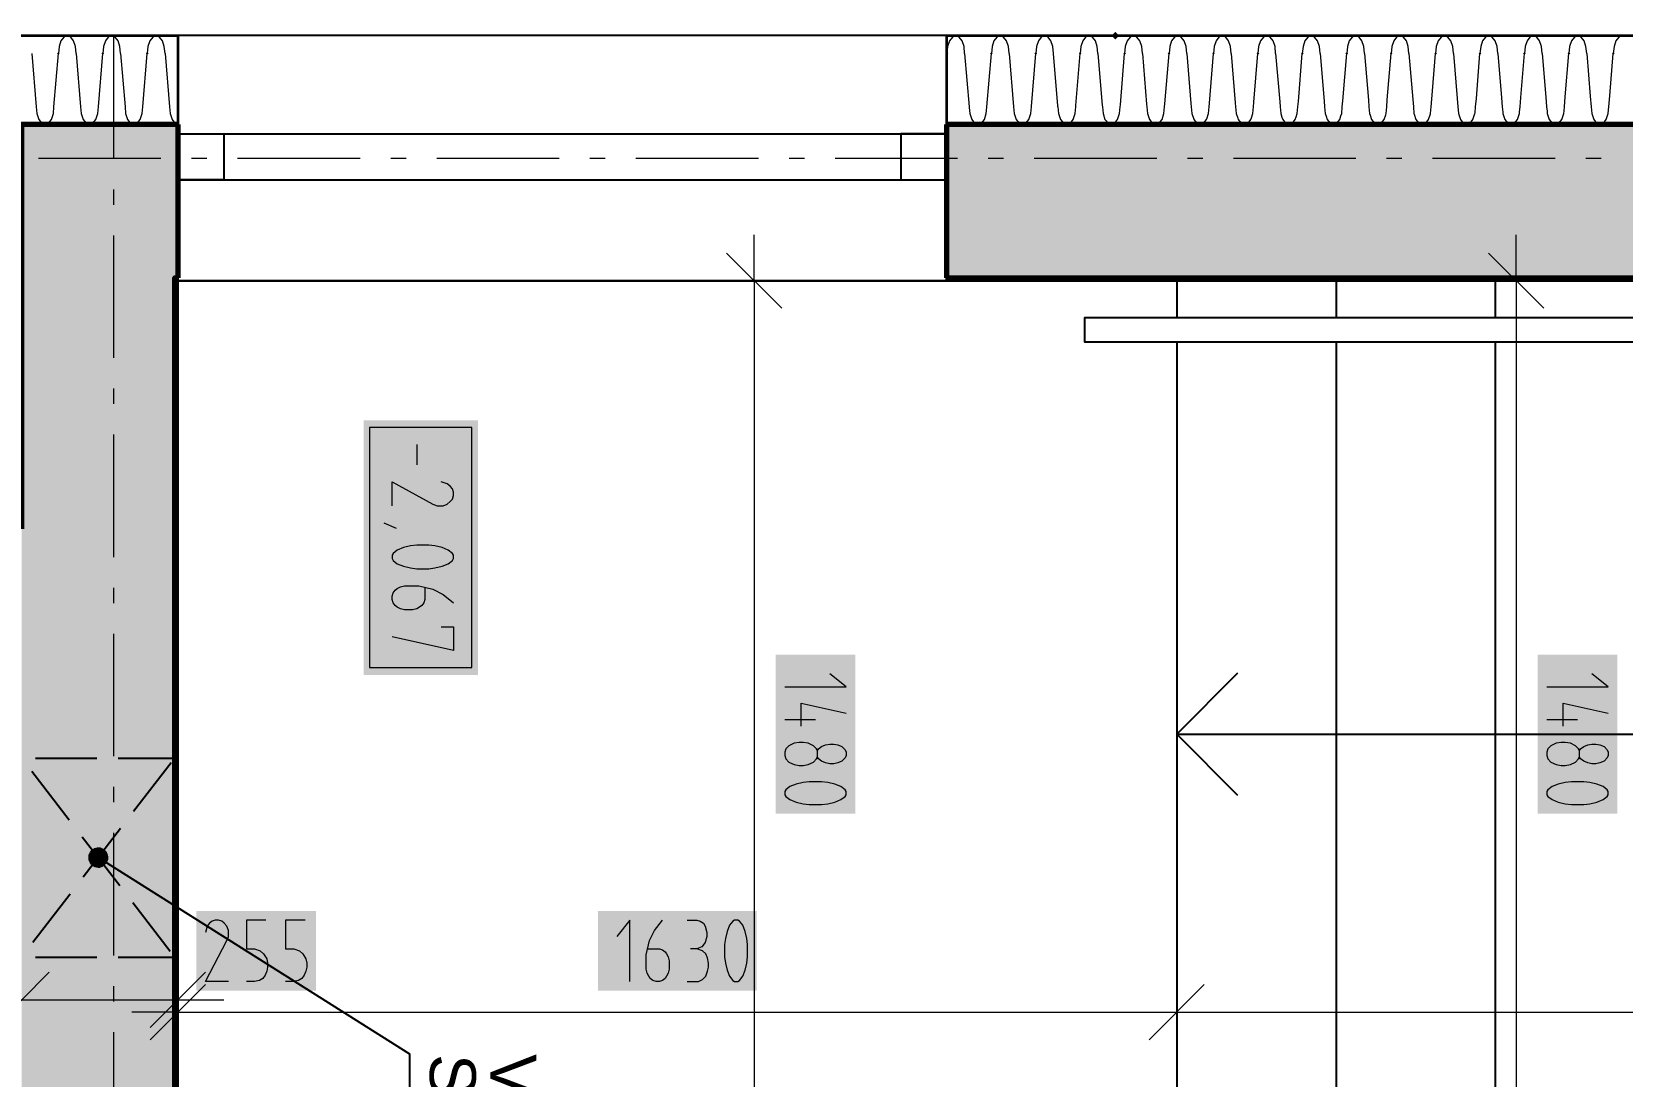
# Model space of a CAD drawing. Header units: millimetres. Extents: x 0 to 594, y 0 to 420.
# Drawn here: x 398.18 to 418.62, y 289.39 to 302.81 of the extents above; entities that cross this region are included whole.
import ezdxf

# ---------------------------------------------------------------- set-up
doc = ezdxf.new("R2010")
doc.units = ezdxf.units.MM
doc.header["$LTSCALE"] = 8
for name, color, linetype in [('PDF_Dokresleni nad rovinou rezu', 7, 'Continuous'), ('PDF_Koty delkove', 7, 'Continuous'), ('PDF_Koty vyskove-pudorysy', 7, 'Continuous'), ('PDF_Okna', 7, 'Continuous'), ('PDF_Omitka', 7, 'Continuous'), ('PDF_Osy hlavni', 7, 'Continuous'), ('PDF_Popis Prostupy', 7, 'Continuous'), ('PDF_Prostupy', 7, 'Continuous'), ('PDF_Schody 2D', 7, 'Continuous'), ('PDF_Steny obvodove nosne', 7, 'Continuous'), ('PDF_Text', 7, 'Continuous'), ('PDF_Zatepleni', 7, 'Continuous')]:
    doc.layers.add(name, color=color, linetype=linetype)
doc.styles.add('PDF Arial', font='arial.ttf')

msp = doc.modelspace()

# ---------------------------------------------------------------- linework, layer by layer
at = {"layer": 'PDF_Dokresleni nad rovinou rezu', "lineweight": 25, "transparency": 33554559}
msp.add_solid([(412.106, 302.813), (412.156, 302.764), (412.057, 302.764), (412.106, 302.714)], dxfattribs=at)
at = {"layer": 'PDF_Koty delkove', "lineweight": 18}
for points in [[(407.464, 299.614), (407.464, 300.205)], [(417.257, 299.614), (417.257, 300.205)], [(407.11, 299.968), (407.818, 299.26)], [(416.902, 299.968), (417.611, 299.26)], [(406.873, 299.614), (407.464, 299.614), (408.055, 299.614)], [(407.464, 299.614), (407.464, 295.179), (407.464, 287.961), (407.464, 285.437), (407.464, 269.22), (407.464, 258.288), (407.464, 252.213)], [(416.666, 299.614), (417.257, 299.614), (417.847, 299.614)], [(417.257, 299.614), (417.257, 295.177), (417.257, 287.961), (417.257, 276.386), (417.257, 268.984), (417.257, 252.606), (417.257, 250.992), (417.257, 250.48)], [(407.858, 294.396), (408.645, 294.396), (408.436, 294.564)], [(417.65, 294.396), (418.438, 294.396), (418.228, 294.564)], [(408.068, 293.892), (408.068, 294.186), (408.645, 294.06)], [(417.861, 293.892), (417.861, 294.186), (418.438, 294.06)], [(407.858, 293.976), (408.251, 293.976)], [(417.65, 293.976), (418.044, 293.976)], [(408.042, 293.388), (408.095, 293.388), (408.16, 293.399), (408.225, 293.43), (408.265, 293.472), (408.278, 293.493), (408.278, 293.577), (408.265, 293.598), (408.225, 293.64), (408.16, 293.672), (408.095, 293.682), (408.042, 293.682), (407.977, 293.672), (407.91, 293.64), (407.871, 293.598)], [(407.871, 293.598), (407.858, 293.556), (407.858, 293.514), (407.871, 293.472), (407.91, 293.43), (407.977, 293.399), (408.042, 293.388)], [(408.278, 293.577), (408.292, 293.598), (408.331, 293.629), (408.383, 293.65), (408.436, 293.661), (408.488, 293.661), (408.54, 293.65), (408.593, 293.629), (408.633, 293.587), (408.645, 293.556), (408.645, 293.514), (408.633, 293.483), (408.593, 293.44), (408.54, 293.42), (408.488, 293.409), (408.436, 293.409), (408.383, 293.42), (408.331, 293.44), (408.292, 293.472), (408.278, 293.493)], [(418.176, 293.65), (418.228, 293.661), (418.281, 293.661), (418.333, 293.65), (418.386, 293.629), (418.425, 293.587), (418.438, 293.556), (418.438, 293.514), (418.425, 293.483), (418.386, 293.44), (418.333, 293.42), (418.281, 293.409), (418.228, 293.409), (418.176, 293.42), (418.124, 293.44), (418.084, 293.472), (418.071, 293.493)], [(418.071, 293.577), (418.084, 293.598), (418.124, 293.629), (418.176, 293.65)], [(400.624, 291.386), (400.582, 291.399), (400.54, 291.399), (400.498, 291.386), (400.466, 291.359), (400.435, 291.32), (400.414, 291.242)], [(400.708, 290.611), (400.414, 290.611), (400.687, 291.136), (400.708, 291.189), (400.708, 291.268), (400.687, 291.32), (400.655, 291.359), (400.624, 291.386)], [(401.191, 291.399), (400.939, 291.399), (400.939, 291.032), (401.044, 291.032), (401.117, 291.005), (401.159, 290.965), (401.201, 290.9), (401.212, 290.848), (401.212, 290.795), (401.201, 290.743), (401.18, 290.691), (401.149, 290.651), (401.107, 290.625), (401.044, 290.611), (400.939, 290.611)], [(401.695, 291.399), (401.443, 291.399), (401.443, 291.032), (401.548, 291.032), (401.621, 291.005), (401.663, 290.965), (401.705, 290.9), (401.716, 290.848), (401.716, 290.795), (401.705, 290.743), (401.684, 290.691), (401.653, 290.651), (401.611, 290.625), (401.548, 290.611), (401.443, 290.611)], [(405.868, 290.611), (405.868, 291.399), (405.7, 291.189)], [(406.099, 291.032), (406.246, 291.032), (406.288, 291.018), (406.319, 290.992), (406.34, 290.965), (406.361, 290.927), (406.372, 290.874), (406.372, 290.769), (406.361, 290.717), (406.34, 290.677), (406.319, 290.651), (406.288, 290.625), (406.246, 290.611), (406.204, 290.611), (406.162, 290.625), (406.13, 290.651), (406.11, 290.677), (406.088, 290.717), (406.078, 290.769), (406.078, 290.953), (406.12, 291.136), (406.183, 291.268), (406.288, 291.399)], [(406.603, 291.399), (406.729, 291.399), (406.771, 291.386), (406.813, 291.359), (406.834, 291.32)], [(406.834, 291.32), (406.855, 291.242), (406.855, 291.189), (406.834, 291.11), (406.792, 291.058), (406.729, 291.032), (406.645, 291.032)], [(406.603, 290.611), (406.75, 290.611), (406.802, 290.638), (406.844, 290.677), (406.865, 290.743), (406.876, 290.795), (406.876, 290.848), (406.865, 290.913), (406.844, 290.965), (406.802, 291.005), (406.729, 291.032)], [(400.059, 289.784), (400.059, 290.375), (400.059, 290.965)], [(400.059, 289.627), (400.059, 290.217), (400.059, 290.808)], [(412.894, 289.627), (412.894, 290.217), (412.894, 290.808)], [(397.697, 290.021), (398.406, 290.729)], [(399.705, 290.021), (400.414, 290.729)], [(399.705, 289.863), (400.414, 290.572)], [(412.54, 289.863), (413.248, 290.572)], [(382.303, 290.375), (393.091, 290.375), (393.602, 290.375), (394.39, 290.375), (398.051, 290.375), (400.059, 290.375)], [(400.059, 290.217), (399.469, 290.217)], [(400.059, 290.375), (400.65, 290.375)], [(400.059, 290.217), (412.894, 290.217), (431.319, 290.217), (445.965, 290.217), (446.595, 290.217), (464.705, 290.217), (469.272, 290.217)]]:
    msp.add_lwpolyline(points, dxfattribs=at)
for points in [[(417.835, 293.388), (417.887, 293.388), (417.953, 293.399), (418.018, 293.43), (418.057, 293.472), (418.071, 293.493), (418.071, 293.577), (418.057, 293.598), (418.018, 293.64), (417.953, 293.672), (417.887, 293.682), (417.835, 293.682), (417.769, 293.672), (417.703, 293.64), (417.664, 293.598), (417.65, 293.556), (417.65, 293.514), (417.664, 293.472), (417.703, 293.43), (417.769, 293.399)], [(408.173, 292.884), (408.331, 292.884), (408.409, 292.895), (408.501, 292.916), (408.58, 292.947), (408.633, 292.989), (408.645, 293.01), (408.645, 293.052), (408.633, 293.073), (408.58, 293.115), (408.501, 293.146), (408.409, 293.168), (408.331, 293.178), (408.173, 293.178), (408.095, 293.168), (408.003, 293.146), (407.924, 293.115), (407.871, 293.073), (407.858, 293.052), (407.858, 293.01), (407.871, 292.989), (407.924, 292.947), (408.003, 292.916), (408.095, 292.895)], [(417.966, 292.884), (418.124, 292.884), (418.202, 292.895), (418.294, 292.916), (418.372, 292.947), (418.425, 292.989), (418.438, 293.01), (418.438, 293.052), (418.425, 293.073), (418.372, 293.115), (418.294, 293.146), (418.202, 293.168), (418.124, 293.178), (417.966, 293.178), (417.887, 293.168), (417.795, 293.146), (417.717, 293.115), (417.664, 293.073), (417.65, 293.052), (417.65, 293.01), (417.664, 292.989), (417.717, 292.947), (417.795, 292.916), (417.887, 292.895)], [(407.38, 290.927), (407.38, 291.084), (407.369, 291.162), (407.348, 291.254), (407.317, 291.333), (407.275, 291.386), (407.254, 291.399), (407.212, 291.399), (407.191, 291.386), (407.149, 291.333), (407.118, 291.254), (407.096, 291.162), (407.085, 291.084), (407.085, 290.927), (407.096, 290.848), (407.118, 290.756), (407.149, 290.677), (407.191, 290.625), (407.212, 290.611), (407.254, 290.611), (407.275, 290.625), (407.317, 290.677), (407.348, 290.756), (407.369, 290.848)]]:
    msp.add_lwpolyline(points, close=True, dxfattribs=at)
at = {"layer": 'PDF_Koty delkove', "color": 7, "lineweight": 18, "true_color": 0xffffff, "transparency": 33554559}
for points in [[(407.74, 294.808), (407.74, 292.766), (408.763, 294.808), (408.763, 292.766)], [(417.532, 294.808), (417.532, 292.766), (418.556, 294.808), (418.556, 292.766)], [(400.295, 290.493), (401.833, 290.493), (400.295, 291.517), (401.833, 291.517)], [(405.456, 290.493), (407.498, 290.493), (405.456, 291.517), (407.498, 291.517)]]:
    msp.add_solid(points, dxfattribs=at)
at = {"layer": 'PDF_Koty vyskove-pudorysy', "lineweight": 18}
for points in [[(402.523, 297.729), (402.523, 294.645), (403.836, 294.645), (403.836, 297.729)], [(403.128, 295.913), (403.285, 295.913), (403.363, 295.924), (403.455, 295.946), (403.534, 295.979), (403.587, 296.022), (403.599, 296.044), (403.599, 296.087), (403.587, 296.11), (403.534, 296.153), (403.455, 296.186), (403.363, 296.208), (403.285, 296.219), (403.128, 296.219), (403.049, 296.208), (402.957, 296.186), (402.878, 296.153), (402.825, 296.11), (402.812, 296.087), (402.812, 296.044), (402.825, 296.022), (402.878, 295.979), (402.957, 295.946), (403.049, 295.924)]]:
    msp.add_lwpolyline(points, close=True, dxfattribs=at)
for points in [[(403.128, 297.51), (403.128, 297.247)], [(402.812, 296.722), (402.812, 297.029), (403.337, 296.744), (403.39, 296.722), (403.469, 296.722), (403.521, 296.744), (403.56, 296.777), (403.587, 296.809), (403.599, 296.853), (403.599, 296.897), (403.587, 296.941), (403.56, 296.973), (403.521, 297.006), (403.443, 297.029)], [(402.707, 296.504), (402.865, 296.437)], [(402.825, 295.475), (402.812, 295.519), (402.812, 295.562), (402.825, 295.606), (402.852, 295.639), (402.878, 295.661), (402.918, 295.683), (402.97, 295.694), (403.154, 295.694), (403.337, 295.65), (403.469, 295.585), (403.599, 295.475)], [(403.233, 295.672), (403.233, 295.519), (403.219, 295.475), (403.193, 295.442), (403.166, 295.421), (403.128, 295.399), (403.075, 295.388), (402.97, 295.388), (402.918, 295.399), (402.878, 295.421), (402.852, 295.442), (402.825, 295.475)], [(403.443, 295.169), (403.599, 295.169), (403.599, 294.863), (402.812, 295.038)]]:
    msp.add_lwpolyline(points, dxfattribs=at)
at = {"layer": 'PDF_Koty vyskove-pudorysy', "color": 7, "lineweight": 25, "true_color": 0xffffff, "transparency": 33554559}
msp.add_solid([(402.445, 297.823), (402.445, 294.55), (403.914, 297.823), (403.914, 294.55)], dxfattribs=at)
at = {"layer": 'PDF_Okna', "lineweight": 25}
for points in [[(409.941, 302.764), (400.059, 302.764)], [(400.059, 301.504), (409.941, 301.504)], [(400.059, 300.913), (409.941, 300.913)], [(400.059, 299.614), (409.941, 299.614)]]:
    msp.add_lwpolyline(points, dxfattribs=at)
for points in [[(400.059, 301.504), (400.65, 301.504), (400.65, 300.913), (400.059, 300.913)], [(409.941, 301.504), (409.351, 301.504), (409.351, 300.913), (409.941, 300.913)]]:
    msp.add_lwpolyline(points, close=True, dxfattribs=at)
at = {"layer": 'PDF_Omitka', "lineweight": 35}
for points in [[(400.059, 262.134), (400.059, 299.614), (400.059, 299.653), (400.02, 299.653), (400.02, 262.134)], [(449.744, 299.65), (446.595, 299.65), (445.965, 299.65), (445.965, 299.614), (422.815, 299.614), (421.555, 299.614), (409.941, 299.614), (409.941, 299.653), (449.744, 299.653)]]:
    msp.add_lwpolyline(points, dxfattribs=at)
at = {"layer": 'PDF_Osy hlavni', "lineweight": 18}
for points in [[(399.232, 302.756), (399.232, 301.181)], [(398.268, 301.189), (399.842, 301.189)], [(400.236, 301.189), (400.433, 301.189)], [(400.827, 301.189), (402.401, 301.189)], [(402.795, 301.189), (402.992, 301.189)], [(403.386, 301.189), (404.96, 301.189)], [(405.354, 301.189), (405.551, 301.189)], [(405.945, 301.189), (407.519, 301.189)], [(407.913, 301.189), (408.11, 301.189)], [(408.504, 301.189), (410.079, 301.189)], [(410.472, 301.189), (410.669, 301.189)], [(411.063, 301.189), (412.638, 301.189)], [(413.031, 301.189), (413.228, 301.189)], [(413.622, 301.189), (415.197, 301.189)], [(415.59, 301.189), (415.787, 301.189)], [(416.181, 301.189), (417.756, 301.189)], [(418.149, 301.189), (418.346, 301.189)], [(399.232, 300.787), (399.232, 300.591)], [(399.232, 300.197), (399.232, 298.622)], [(399.232, 298.228), (399.232, 298.032)], [(399.232, 297.638), (399.232, 296.063)], [(399.232, 295.669), (399.232, 295.473)], [(399.232, 295.079), (399.232, 293.504)], [(399.232, 293.11), (399.232, 292.913)], [(399.232, 292.52), (399.232, 290.945)], [(399.232, 290.551), (399.232, 290.354)], [(399.232, 289.961), (399.232, 288.386)]]:
    msp.add_lwpolyline(points, dxfattribs=at)
at = {"layer": 'PDF_Popis Prostupy', "lineweight": 25}
msp.add_lwpolyline([(398.936, 292.266), (398.927, 292.249), (398.921, 292.231), (398.918, 292.212), (398.918, 292.192), (398.921, 292.173), (398.928, 292.155), (398.937, 292.138), (398.949, 292.123), (398.963, 292.11), (398.979, 292.099), (398.997, 292.091), (399.015, 292.087), (399.034, 292.085), (399.054, 292.086), (399.072, 292.091), (399.09, 292.098), (399.106, 292.108), (399.121, 292.121), (399.133, 292.136), (399.143, 292.153), (399.149, 292.171), (399.153, 292.19), (399.154, 292.209), (399.151, 292.228), (399.145, 292.247), (399.137, 292.264), (399.125, 292.28), (399.112, 292.293), (399.096, 292.304), (399.079, 292.313), (399.06, 292.318), (399.041, 292.321), (399.022, 292.32), (399.003, 292.316), (398.985, 292.31), (398.968, 292.3), (398.953, 292.288), (398.941, 292.273)], close=True, dxfattribs=at)
for points in [[(398.936, 292.266), (398.936, 292.266)], [(399.099, 292.303), (399.099, 292.303)], [(398.973, 292.103), (398.973, 292.103)], [(403.04, 280.485), (403.04, 289.678), (399.036, 292.203)], [(399.136, 292.14), (399.136, 292.14)]]:
    msp.add_lwpolyline(points, dxfattribs=at)
at = {"layer": 'PDF_Popis Prostupy', "lineweight": 25, "transparency": 33554559}
for points in [[(398.931, 292.149), (398.981, 292.307), (398.918, 292.207)], [(398.918, 292.207), (398.981, 292.307), (398.936, 292.266)], [(398.973, 292.103), (399.04, 292.32), (398.931, 292.149)], [(398.931, 292.149), (399.04, 292.32), (398.981, 292.307)], [(398.973, 292.103), (399.099, 292.303), (399.04, 292.32)], [(399.031, 292.086), (399.099, 292.303), (398.973, 292.103)], [(399.031, 292.086), (399.14, 292.257), (399.099, 292.303)], [(399.09, 292.099), (399.14, 292.257), (399.031, 292.086)], [(399.09, 292.099), (399.153, 292.199), (399.14, 292.257)], [(399.153, 292.199), (399.09, 292.099), (399.136, 292.14)]]:
    msp.add_solid(points, dxfattribs=at)
at = {"layer": 'PDF_Prostupy', "lineweight": 25}
for points in [[(398.228, 293.482), (399.016, 293.482)], [(399.291, 293.482), (400.02, 293.482)], [(400.02, 293.482), (400.02, 292.913)], [(398.183, 293.311), (398.663, 292.687)], [(399.971, 293.419), (399.491, 292.795)], [(398.831, 292.468), (399.312, 291.844)], [(399.323, 292.577), (398.843, 291.953)], [(400.02, 292.638), (400.02, 291.85)], [(398.675, 291.734), (398.195, 291.11)], [(399.48, 291.626), (399.96, 291.002)], [(400.02, 291.575), (400.02, 290.923)], [(398.228, 290.923), (399.016, 290.923)], [(399.291, 290.923), (400.02, 290.923)]]:
    msp.add_lwpolyline(points, dxfattribs=at)
at = {"layer": 'PDF_Prostupy', "lineweight": 25, "transparency": 33554559}
for points in [[(399.971, 293.482), (400.02, 293.532), (400.02, 293.433), (400.069, 293.482)], [(400.02, 293.532), (400.069, 293.482), (399.971, 293.482), (400.02, 293.433)], [(400.05, 293.521), (400.059, 293.452), (399.981, 293.512), (399.99, 293.443)], [(400.02, 290.973), (400.069, 290.923), (399.971, 290.923), (400.02, 290.874)], [(399.971, 290.923), (400.02, 290.973), (400.02, 290.874), (400.069, 290.923)], [(399.99, 290.962), (400.059, 290.953), (399.981, 290.893), (400.05, 290.884)]]:
    msp.add_solid(points, dxfattribs=at)
at = {"layer": 'PDF_Schody 2D', "lineweight": 25}
for points in [[(431.319, 299.614), (400.059, 299.614), (400.059, 286.154)], [(412.894, 299.614), (412.894, 299.142)], [(414.941, 299.614), (414.941, 299.142)], [(416.988, 299.614), (416.988, 299.142)], [(412.894, 298.837), (412.894, 287.961)], [(414.941, 298.835), (414.941, 287.961)], [(416.988, 298.834), (416.988, 287.961)], [(412.894, 293.787), (413.681, 294.575)], [(413.681, 293), (412.894, 293.787), (431.319, 293.787)]]:
    msp.add_lwpolyline(points, dxfattribs=at)
msp.add_lwpolyline([(432.5, 299.142), (432.5, 298.827), (411.713, 298.827), (411.713, 299.142), (431.083, 299.142), (429.823, 299.142)], close=True, dxfattribs=at)
at = {"layer": 'PDF_Steny obvodove nosne', "lineweight": 70}
for points in [[(400.059, 301.622), (400.02, 301.622), (398.051, 301.622), (398.051, 297.567), (398.051, 296.425)], [(400.059, 301.622), (400.059, 301.504), (400.059, 300.913), (400.059, 299.653)], [(449.744, 301.622), (409.941, 301.622)], [(409.941, 299.653), (409.941, 300.913), (409.941, 301.504), (409.941, 301.622)], [(400.02, 262.134), (400.02, 299.653), (400.059, 299.653)], [(409.941, 299.653), (449.744, 299.653)]]:
    msp.add_lwpolyline(points, dxfattribs=at)
at = {"layer": 'PDF_Steny obvodove nosne', "color": 9, "lineweight": 9, "true_color": 0xc0c0c0, "transparency": 33554559}
for points in [[(400.02, 262.134), (400.02, 301.622), (398.051, 262.134), (398.051, 301.622)], [(400.02, 299.653), (400.059, 299.653), (400.02, 301.622), (400.059, 301.622)], [(409.941, 299.653), (449.744, 299.653), (409.941, 301.622), (449.744, 301.622)]]:
    msp.add_solid(points, dxfattribs=at)
at = {"layer": 'PDF_Zatepleni', "lineweight": 35}
for points in [[(396.91, 297.567), (396.91, 302.764), (398.051, 302.764), (400.059, 302.764), (400.059, 301.622), (400.02, 301.622), (398.051, 301.622), (398.051, 297.567)], [(409.941, 301.622), (409.941, 302.764)], [(409.941, 302.764), (449.744, 302.764), (449.744, 301.622), (409.941, 301.622)]]:
    msp.add_lwpolyline(points, dxfattribs=at)
at = {"layer": 'PDF_Zatepleni', "lineweight": 9}
for points in [[(398.638, 302.764), (398.594, 302.746), (398.557, 302.697), (398.532, 302.623), (398.524, 302.535)], [(398.752, 302.535), (398.743, 302.623), (398.719, 302.697), (398.682, 302.746), (398.638, 302.764)], [(399.209, 302.764), (399.165, 302.746), (399.128, 302.697), (399.103, 302.623), (399.095, 302.535)], [(399.323, 302.535), (399.314, 302.623), (399.29, 302.697), (399.252, 302.746), (399.209, 302.764)], [(399.78, 302.764), (399.736, 302.746), (399.699, 302.697), (399.674, 302.623)], [(399.894, 302.535), (399.885, 302.623), (399.86, 302.697), (399.823, 302.746), (399.78, 302.764)], [(410.055, 302.764), (410.012, 302.746), (409.975, 302.697), (409.95, 302.623), (409.941, 302.535)], [(410.169, 302.535), (410.161, 302.623), (410.136, 302.697), (410.099, 302.746), (410.055, 302.764)], [(410.626, 302.764), (410.582, 302.746), (410.545, 302.697), (410.521, 302.623), (410.512, 302.535)], [(410.74, 302.535), (410.732, 302.623), (410.707, 302.697), (410.67, 302.746), (410.626, 302.764)], [(411.197, 302.764), (411.153, 302.746), (411.116, 302.697), (411.092, 302.623), (411.083, 302.535)], [(411.368, 301.85), (411.367, 301.861), (411.311, 302.535), (411.302, 302.623), (411.278, 302.697), (411.241, 302.746), (411.197, 302.764)], [(411.882, 302.535), (411.873, 302.623), (411.849, 302.697), (411.812, 302.746), (411.768, 302.764), (411.724, 302.746), (411.687, 302.697), (411.662, 302.623), (411.654, 302.535)], [(412.339, 302.764), (412.295, 302.746), (412.258, 302.697), (412.233, 302.623), (412.225, 302.535)], [(412.453, 302.535), (412.444, 302.623), (412.419, 302.697), (412.382, 302.746), (412.339, 302.764)], [(412.91, 302.764), (412.866, 302.746), (412.829, 302.697), (412.804, 302.623), (412.795, 302.535)], [(413.024, 302.535), (413.015, 302.623), (412.99, 302.697), (412.953, 302.746), (412.91, 302.764)], [(413.595, 302.535), (413.586, 302.623), (413.561, 302.697), (413.524, 302.746), (413.48, 302.764), (413.437, 302.746), (413.4, 302.697), (413.375, 302.623), (413.366, 302.535)], [(414.051, 302.764), (414.008, 302.746), (413.971, 302.697), (413.946, 302.623), (413.937, 302.535)], [(414.165, 302.535), (414.157, 302.623), (414.132, 302.697), (414.095, 302.746), (414.051, 302.764)], [(414.622, 302.764), (414.578, 302.746), (414.541, 302.697), (414.517, 302.623), (414.508, 302.535)], [(414.703, 302.697), (414.666, 302.746), (414.622, 302.764)], [(414.736, 302.535), (414.728, 302.623), (414.703, 302.697)], [(415.193, 302.764), (415.149, 302.746), (415.112, 302.697), (415.088, 302.623), (415.079, 302.535)], [(415.307, 302.535), (415.299, 302.623), (415.274, 302.697), (415.237, 302.746), (415.193, 302.764)], [(415.764, 302.764), (415.72, 302.746), (415.683, 302.697), (415.658, 302.623), (415.65, 302.535)], [(415.878, 302.535), (415.869, 302.623), (415.845, 302.697), (415.808, 302.746), (415.764, 302.764)], [(416.335, 302.764), (416.291, 302.746), (416.254, 302.697), (416.229, 302.623), (416.221, 302.535)], [(416.449, 302.535), (416.44, 302.623), (416.416, 302.697), (416.378, 302.746), (416.335, 302.764)], [(416.906, 302.764), (416.862, 302.746), (416.825, 302.697), (416.8, 302.623), (416.791, 302.535)], [(417.02, 302.535), (417.011, 302.623), (416.986, 302.697), (416.949, 302.746), (416.906, 302.764)], [(417.477, 302.764), (417.433, 302.746), (417.396, 302.697), (417.371, 302.623), (417.362, 302.535)], [(417.591, 302.535), (417.582, 302.623), (417.557, 302.697), (417.52, 302.746), (417.477, 302.764)], [(418.047, 302.764), (418.004, 302.746), (417.967, 302.697), (417.942, 302.623), (417.933, 302.535)], [(418.162, 302.535), (418.153, 302.623), (418.128, 302.697), (418.091, 302.746), (418.047, 302.764)], [(418.618, 302.764), (418.575, 302.746), (418.537, 302.697), (418.513, 302.623), (418.504, 302.535)], [(398.181, 302.535), (398.238, 301.85)], [(398.364, 301.622), (398.376, 301.628), (398.396, 301.638), (398.434, 301.688), (398.459, 301.762), (398.467, 301.85), (398.524, 302.535)], [(398.752, 302.535), (398.809, 301.85)], [(399.038, 301.85), (399.095, 302.535)], [(399.323, 302.535), (399.38, 301.85)], [(399.609, 301.85), (399.665, 302.535)], [(399.674, 302.623), (399.665, 302.535)], [(399.894, 302.535), (399.95, 301.85)], [(410.169, 302.535), (410.226, 301.85)], [(410.455, 301.85), (410.512, 302.535)], [(410.74, 302.535), (410.797, 301.851), (410.797, 301.85)], [(411.026, 301.85), (411.027, 301.855), (411.083, 302.535)], [(411.597, 301.85), (411.598, 301.866), (411.654, 302.535)], [(411.882, 302.535), (411.937, 301.872), (411.939, 301.85)], [(412.168, 301.85), (412.17, 301.876), (412.225, 302.535)], [(412.453, 302.535), (412.507, 301.882), (412.509, 301.85)], [(412.739, 301.85), (412.742, 301.886), (412.795, 302.535)], [(413.024, 302.535), (413.077, 301.892), (413.08, 301.85)], [(413.207, 301.622), (413.239, 301.638), (413.276, 301.688), (413.279, 301.696), (413.301, 301.762), (413.31, 301.85), (413.314, 301.896), (413.366, 302.535)], [(413.595, 302.535), (413.647, 301.902), (413.651, 301.85)], [(413.881, 301.85), (413.885, 301.907), (413.937, 302.535)], [(414.165, 302.535), (414.217, 301.913), (414.222, 301.85)], [(414.451, 301.85), (414.457, 301.917), (414.508, 302.535)], [(414.736, 302.535), (414.787, 301.923), (414.793, 301.85)], [(415.022, 301.85), (415.029, 301.927), (415.079, 302.535)], [(415.307, 302.535), (415.357, 301.933), (415.364, 301.85)], [(415.593, 301.85), (415.6, 301.937), (415.65, 302.535)], [(415.878, 302.535), (415.927, 301.943), (415.935, 301.85)], [(416.164, 301.85), (416.172, 301.948), (416.221, 302.535)], [(416.449, 302.535), (416.497, 301.954), (416.505, 301.85)], [(416.735, 301.85), (416.744, 301.958), (416.791, 302.535)], [(417.02, 302.535), (417.067, 301.964), (417.076, 301.85)], [(417.306, 301.85), (417.316, 301.968), (417.362, 302.535)], [(417.591, 302.535), (417.637, 301.974), (417.647, 301.85)], [(417.877, 301.85), (417.887, 301.979), (417.933, 302.535)], [(418.162, 302.535), (418.207, 301.984), (418.218, 301.85)], [(418.448, 301.85), (418.459, 301.989), (418.504, 302.535)], [(398.238, 301.85), (398.246, 301.762), (398.271, 301.688), (398.309, 301.638), (398.331, 301.627), (398.341, 301.622)], [(398.467, 301.85), (398.467, 301.85)], [(398.809, 301.85), (398.817, 301.762), (398.842, 301.688), (398.879, 301.638), (398.882, 301.637), (398.911, 301.622)], [(398.935, 301.622), (398.967, 301.638), (398.967, 301.638), (399.005, 301.688), (399.029, 301.762), (399.038, 301.85)], [(399.038, 301.85), (399.038, 301.85)], [(399.38, 301.85), (399.388, 301.762), (399.413, 301.688), (399.444, 301.647), (399.45, 301.638), (399.482, 301.622)], [(399.506, 301.622), (399.538, 301.638), (399.546, 301.649), (399.575, 301.688), (399.6, 301.762), (399.609, 301.85)], [(399.609, 301.85), (399.609, 301.85)], [(399.95, 301.85), (399.959, 301.762), (399.984, 301.688), (400.007, 301.657), (400.021, 301.638), (400.053, 301.622)], [(410.226, 301.85), (410.227, 301.841), (410.235, 301.762), (410.26, 301.688), (410.297, 301.638), (410.313, 301.63)], [(410.353, 301.622), (410.371, 301.631), (410.385, 301.638), (410.422, 301.688), (410.447, 301.762), (410.455, 301.845), (410.455, 301.85)], [(410.455, 301.85), (410.455, 301.85)], [(410.797, 301.85), (410.806, 301.762), (410.83, 301.688), (410.865, 301.642), (410.868, 301.638), (410.9, 301.622)], [(410.924, 301.622), (410.955, 301.638), (410.96, 301.645), (410.993, 301.688), (411.018, 301.762), (411.026, 301.85)], [(411.026, 301.85), (411.026, 301.85)], [(411.368, 301.85), (411.376, 301.762), (411.401, 301.688), (411.426, 301.655), (411.438, 301.638), (411.47, 301.622)], [(411.494, 301.622), (411.526, 301.638), (411.541, 301.657), (411.564, 301.688), (411.588, 301.762), (411.597, 301.85)], [(411.597, 301.85), (411.597, 301.85)], [(411.939, 301.85), (411.947, 301.762), (411.972, 301.688), (411.988, 301.667), (412.009, 301.638), (412.041, 301.622)], [(412.065, 301.622), (412.097, 301.638), (412.121, 301.67), (412.134, 301.688), (412.159, 301.762), (412.168, 301.85)], [(412.168, 301.85), (412.168, 301.85)], [(412.509, 301.85), (412.518, 301.762), (412.543, 301.688), (412.549, 301.68), (412.58, 301.638), (412.612, 301.622)], [(412.636, 301.622), (412.668, 301.638), (412.702, 301.683), (412.705, 301.688), (412.73, 301.762), (412.739, 301.85)], [(412.739, 301.85), (412.739, 301.85)], [(413.08, 301.85), (413.089, 301.762), (413.113, 301.692), (413.114, 301.688), (413.151, 301.638), (413.183, 301.622)], [(413.31, 301.85), (413.31, 301.85)], [(413.651, 301.85), (413.66, 301.762), (413.679, 301.705), (413.685, 301.688), (413.722, 301.638), (413.754, 301.622)], [(413.778, 301.622), (413.81, 301.638), (413.847, 301.688), (413.854, 301.709), (413.872, 301.762), (413.881, 301.85)], [(413.881, 301.85), (413.881, 301.85)], [(414.222, 301.85), (414.231, 301.762), (414.246, 301.717), (414.256, 301.688), (414.293, 301.638), (414.325, 301.622)], [(414.349, 301.622), (414.381, 301.638), (414.418, 301.688), (414.429, 301.721), (414.443, 301.762), (414.451, 301.85)], [(414.451, 301.85), (414.451, 301.85)], [(414.793, 301.85), (414.802, 301.762), (414.813, 301.73), (414.826, 301.688), (414.864, 301.638), (414.896, 301.622)], [(414.92, 301.622), (414.952, 301.638), (414.989, 301.688), (415.004, 301.734), (415.014, 301.762), (415.022, 301.85)], [(415.022, 301.85), (415.022, 301.85)], [(415.364, 301.85), (415.372, 301.762), (415.379, 301.742), (415.397, 301.688), (415.435, 301.638), (415.466, 301.622)], [(415.49, 301.622), (415.522, 301.638), (415.56, 301.688), (415.579, 301.747), (415.584, 301.762), (415.593, 301.85)], [(415.593, 301.85), (415.593, 301.85)], [(415.935, 301.85), (415.943, 301.762), (415.946, 301.755), (415.968, 301.688)], [(416.061, 301.622), (416.093, 301.638), (416.13, 301.688), (416.154, 301.759), (416.155, 301.762), (416.164, 301.85)], [(416.164, 301.85), (416.164, 301.85)], [(416.505, 301.85), (416.514, 301.767), (416.514, 301.762), (416.539, 301.688), (416.576, 301.638), (416.608, 301.622)], [(416.632, 301.622), (416.664, 301.638), (416.701, 301.688), (416.726, 301.762), (416.727, 301.772), (416.735, 301.85)], [(416.735, 301.85), (416.735, 301.85)], [(417.076, 301.85), (417.083, 301.78), (417.085, 301.762), (417.11, 301.688), (417.147, 301.638), (417.179, 301.622)], [(417.203, 301.622), (417.235, 301.638), (417.272, 301.688), (417.297, 301.762), (417.299, 301.785), (417.306, 301.85)], [(417.306, 301.85), (417.306, 301.85)], [(417.647, 301.85), (417.653, 301.793), (417.656, 301.762), (417.681, 301.688), (417.718, 301.638), (417.75, 301.622)], [(417.774, 301.622), (417.806, 301.638), (417.843, 301.688), (417.868, 301.762), (417.871, 301.797), (417.877, 301.85)], [(417.877, 301.85), (417.877, 301.85)], [(418.218, 301.85), (418.223, 301.805), (418.227, 301.762), (418.252, 301.688), (418.289, 301.638), (418.321, 301.622)], [(418.345, 301.622), (418.377, 301.638), (418.414, 301.688), (418.439, 301.762), (418.444, 301.81), (418.448, 301.85)], [(418.448, 301.85), (418.448, 301.85)], [(415.968, 301.688), (416.005, 301.638), (416.037, 301.622)], [(410.313, 301.63), (410.329, 301.622)]]:
    msp.add_lwpolyline(points, dxfattribs=at)
at = {"layer": 'PDF_Zatepleni', "lineweight": 9, "transparency": 33554559}
for points in [[(398.524, 302.553), (398.541, 302.535), (398.506, 302.535), (398.524, 302.518)], [(399.095, 302.553), (399.112, 302.535), (399.077, 302.535), (399.095, 302.518)], [(399.665, 302.553), (399.683, 302.535), (399.648, 302.535), (399.665, 302.518)], [(409.941, 302.553), (409.959, 302.535), (409.941, 302.518)], [(410.512, 302.553), (410.53, 302.535), (410.494, 302.535), (410.512, 302.518)], [(411.083, 302.553), (411.101, 302.535), (411.065, 302.535), (411.083, 302.518)], [(411.654, 302.553), (411.671, 302.535), (411.636, 302.535), (411.654, 302.518)], [(412.225, 302.553), (412.242, 302.535), (412.207, 302.535), (412.225, 302.518)], [(412.795, 302.553), (412.813, 302.535), (412.778, 302.535), (412.795, 302.518)], [(413.366, 302.553), (413.384, 302.535), (413.349, 302.535), (413.366, 302.518)], [(413.937, 302.553), (413.955, 302.535), (413.919, 302.535), (413.937, 302.518)], [(414.508, 302.553), (414.526, 302.535), (414.49, 302.535), (414.508, 302.518)], [(415.079, 302.553), (415.097, 302.535), (415.061, 302.535), (415.079, 302.518)], [(415.65, 302.553), (415.667, 302.535), (415.632, 302.535), (415.65, 302.518)], [(416.221, 302.553), (416.238, 302.535), (416.203, 302.535), (416.221, 302.518)], [(416.791, 302.553), (416.809, 302.535), (416.774, 302.535), (416.791, 302.518)], [(417.362, 302.553), (417.38, 302.535), (417.345, 302.535), (417.362, 302.518)], [(417.933, 302.553), (417.951, 302.535), (417.915, 302.535), (417.933, 302.518)], [(418.504, 302.553), (418.522, 302.535), (418.486, 302.535), (418.504, 302.518)]]:
    msp.add_solid(points, dxfattribs=at)

# ---------------------------------------------------------------- texts
at = {"layer": 'PDF_Text', "attachment_point": 4, "rotation": 270, "style": 'PDF Arial'}
for s, insert, char_height in [('SH=-1,765', (403.537, 289.678), 0.5907), ('VZT PROSTUP 325x500', (404.364, 289.678), 0.59065)]:
    msp.add_mtext(s, dxfattribs=dict(at, insert=insert, char_height=char_height))

doc.saveas('drawing.dxf')
